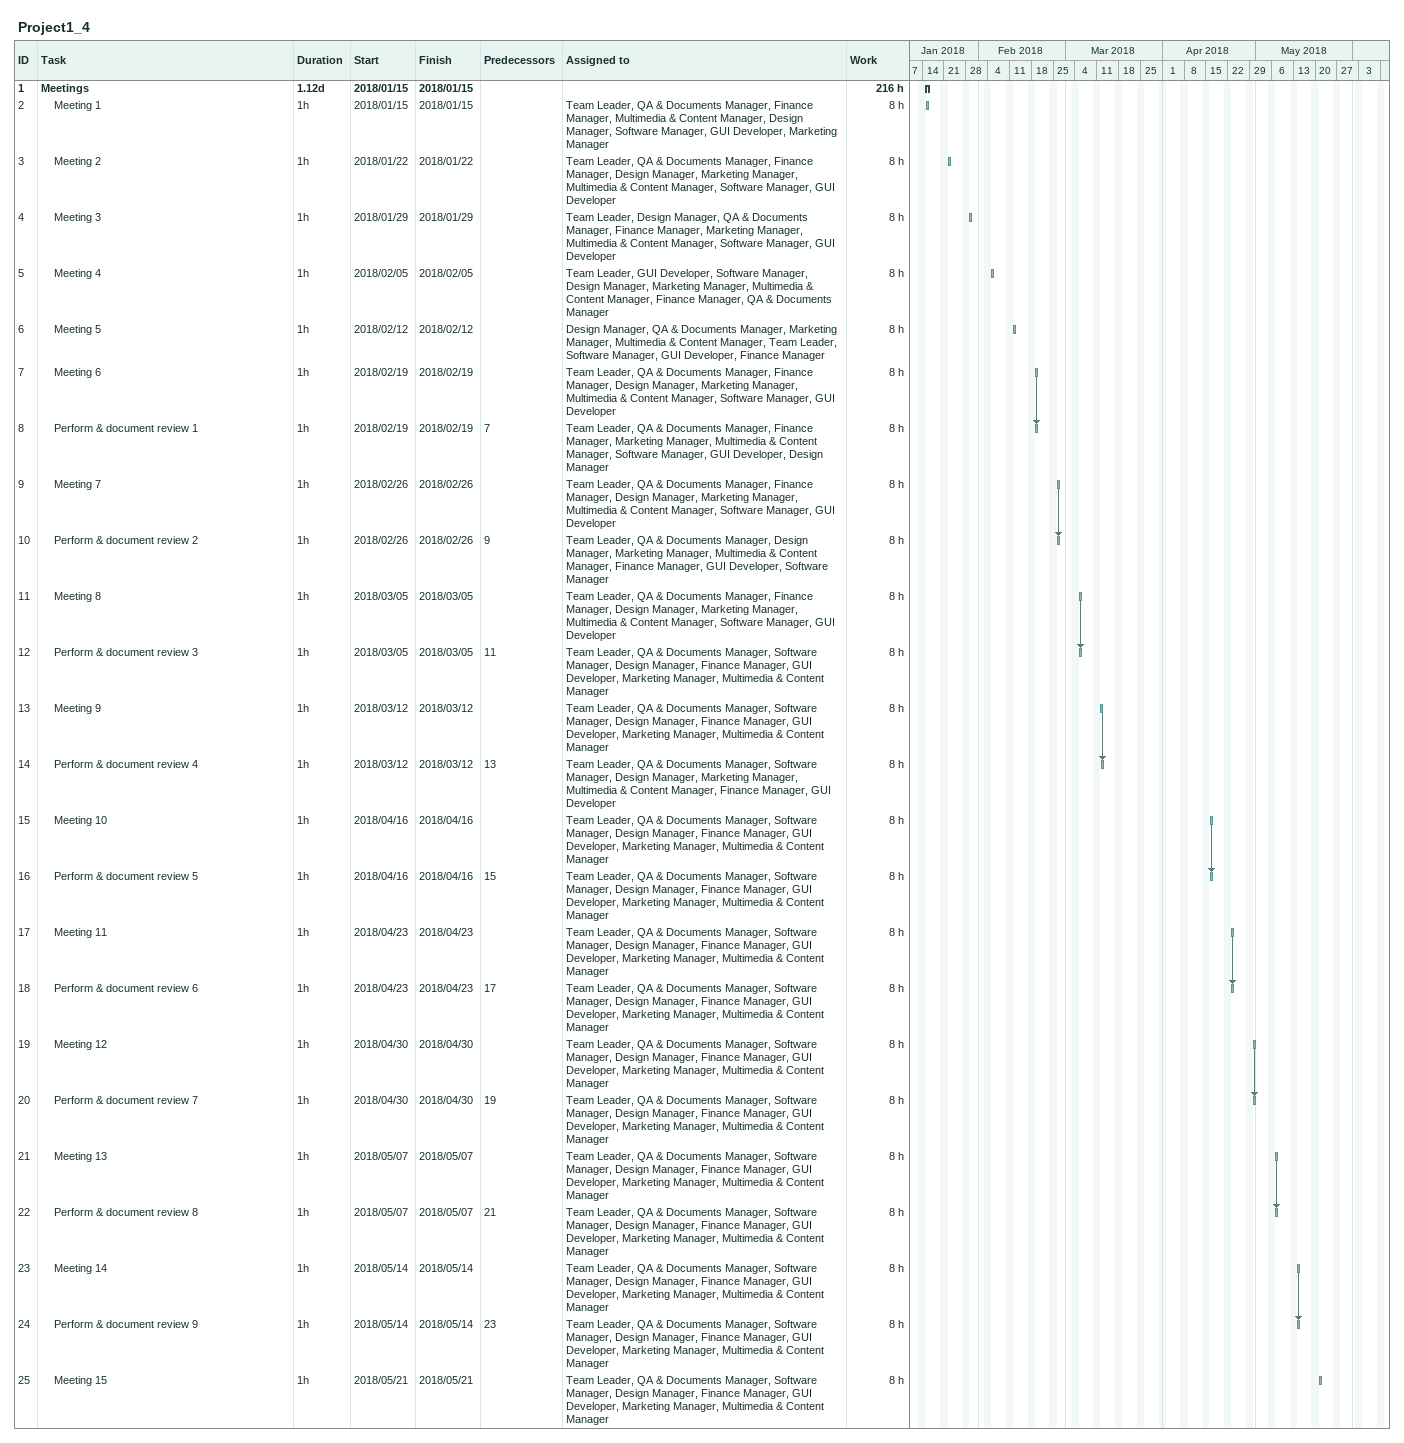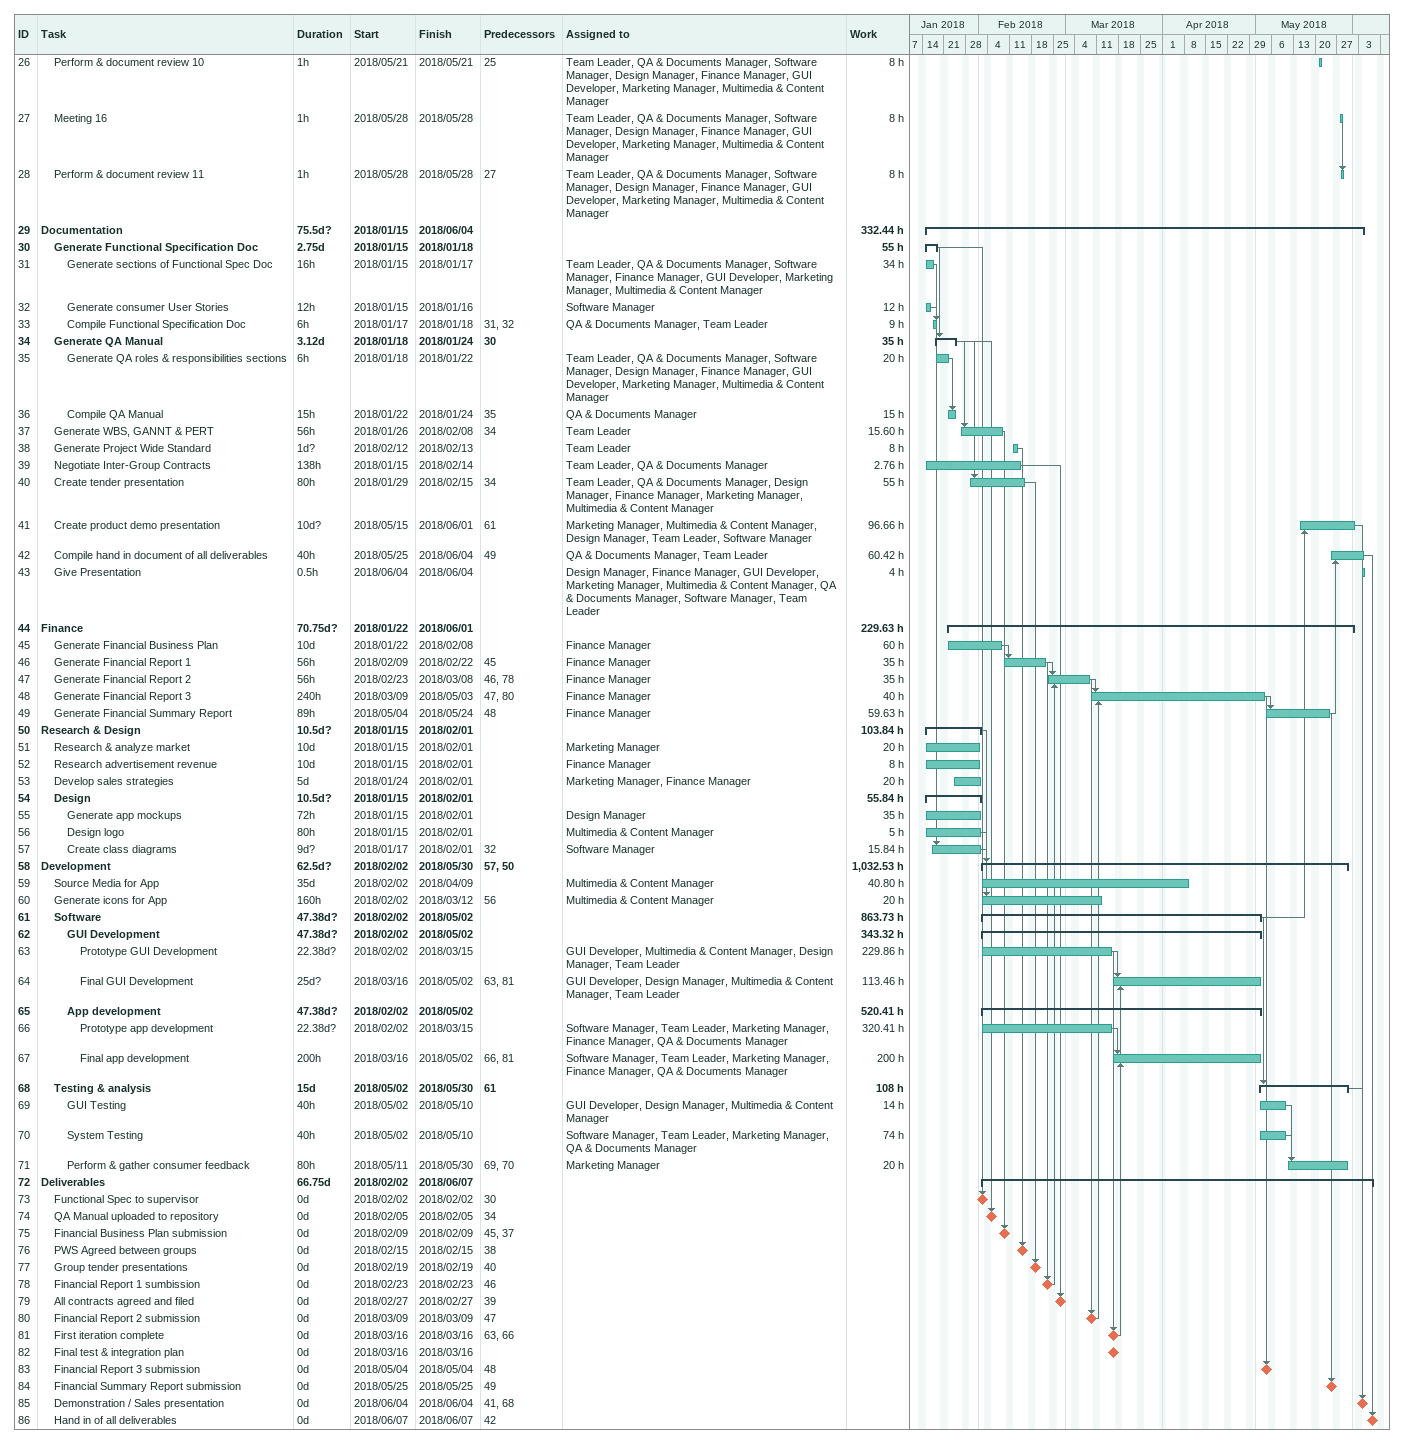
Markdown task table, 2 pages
Project1_4

| ID | Level | Task | Duration | Start | Finish | Predecessors | Resources | Work (h) |
|---|---|---|---|---|---|---|---|---|
| 1 | 1 | **Meetings** | 1.12d | 2018-01-15 | 2018-01-15 |  |  | 216 |
| 2 | 2 | Meeting 1 | 1h | 2018-01-15 | 2018-01-15 |  | Team Leader, QA & Documents Manager, Finance Manager, Multimedia & Content Manager, Design Manager, Software Manager, GUI Developer, Marketing Manager | 8 |
| 3 | 2 | Meeting 2 | 1h | 2018-01-22 | 2018-01-22 |  | Team Leader, QA & Documents Manager, Finance Manager, Design Manager, Marketing Manager, Multimedia & Content Manager, Software Manager, GUI Developer | 8 |
| 4 | 2 | Meeting 3 | 1h | 2018-01-29 | 2018-01-29 |  | Team Leader, Design Manager, QA & Documents Manager, Finance Manager, Marketing Manager, Multimedia & Content Manager, Software Manager, GUI Developer | 8 |
| 5 | 2 | Meeting 4 | 1h | 2018-02-05 | 2018-02-05 |  | Team Leader, GUI Developer, Software Manager, Design Manager, Marketing Manager, Multimedia & Content Manager, Finance Manager, QA & Documents Manager | 8 |
| 6 | 2 | Meeting 5 | 1h | 2018-02-12 | 2018-02-12 |  | Design Manager, QA & Documents Manager, Marketing Manager, Multimedia & Content Manager, Team Leader, Software Manager, GUI Developer, Finance Manager | 8 |
| 7 | 2 | Meeting 6 | 1h | 2018-02-19 | 2018-02-19 |  | Team Leader, QA & Documents Manager, Finance Manager, Design Manager, Marketing Manager, Multimedia & Content Manager, Software Manager, GUI Developer | 8 |
| 8 | 2 | Perform & document review 1 | 1h | 2018-02-19 | 2018-02-19 | 7 | Team Leader, QA & Documents Manager, Finance Manager, Marketing Manager, Multimedia & Content Manager, Software Manager, GUI Developer, Design Manager | 8 |
| 9 | 2 | Meeting 7 | 1h | 2018-02-26 | 2018-02-26 |  | Team Leader, QA & Documents Manager, Finance Manager, Design Manager, Marketing Manager, Multimedia & Content Manager, Software Manager, GUI Developer | 8 |
| 10 | 2 | Perform & document review 2 | 1h | 2018-02-26 | 2018-02-26 | 9 | Team Leader, QA & Documents Manager, Design Manager, Marketing Manager, Multimedia & Content Manager, Finance Manager, GUI Developer, Software Manager | 8 |
| 11 | 2 | Meeting 8 | 1h | 2018-03-05 | 2018-03-05 |  | Team Leader, QA & Documents Manager, Finance Manager, Design Manager, Marketing Manager, Multimedia & Content Manager, Software Manager, GUI Developer | 8 |
| 12 | 2 | Perform & document review 3 | 1h | 2018-03-05 | 2018-03-05 | 11 | Team Leader, QA & Documents Manager, Software Manager, Design Manager, Finance Manager, GUI Developer, Marketing Manager, Multimedia & Content Manager | 8 |
| 13 | 2 | Meeting 9 | 1h | 2018-03-12 | 2018-03-12 |  | Team Leader, QA & Documents Manager, Software Manager, Design Manager, Finance Manager, GUI Developer, Marketing Manager, Multimedia & Content Manager | 8 |
| 14 | 2 | Perform & document review 4 | 1h | 2018-03-12 | 2018-03-12 | 13 | Team Leader, QA & Documents Manager, Software Manager, Design Manager, Marketing Manager, Multimedia & Content Manager, Finance Manager, GUI Developer | 8 |
| 15 | 2 | Meeting 10 | 1h | 2018-04-16 | 2018-04-16 |  | Team Leader, QA & Documents Manager, Software Manager, Design Manager, Finance Manager, GUI Developer, Marketing Manager, Multimedia & Content Manager | 8 |
| 16 | 2 | Perform & document review 5 | 1h | 2018-04-16 | 2018-04-16 | 15 | Team Leader, QA & Documents Manager, Software Manager, Design Manager, Finance Manager, GUI Developer, Marketing Manager, Multimedia & Content Manager | 8 |
| 17 | 2 | Meeting 11 | 1h | 2018-04-23 | 2018-04-23 |  | Team Leader, QA & Documents Manager, Software Manager, Design Manager, Finance Manager, GUI Developer, Marketing Manager, Multimedia & Content Manager | 8 |
| 18 | 2 | Perform & document review 6 | 1h | 2018-04-23 | 2018-04-23 | 17 | Team Leader, QA & Documents Manager, Software Manager, Design Manager, Finance Manager, GUI Developer, Marketing Manager, Multimedia & Content Manager | 8 |
| 19 | 2 | Meeting 12 | 1h | 2018-04-30 | 2018-04-30 |  | Team Leader, QA & Documents Manager, Software Manager, Design Manager, Finance Manager, GUI Developer, Marketing Manager, Multimedia & Content Manager | 8 |
| 20 | 2 | Perform & document review 7 | 1h | 2018-04-30 | 2018-04-30 | 19 | Team Leader, QA & Documents Manager, Software Manager, Design Manager, Finance Manager, GUI Developer, Marketing Manager, Multimedia & Content Manager | 8 |
| 21 | 2 | Meeting 13 | 1h | 2018-05-07 | 2018-05-07 |  | Team Leader, QA & Documents Manager, Software Manager, Design Manager, Finance Manager, GUI Developer, Marketing Manager, Multimedia & Content Manager | 8 |
| 22 | 2 | Perform & document review 8 | 1h | 2018-05-07 | 2018-05-07 | 21 | Team Leader, QA & Documents Manager, Software Manager, Design Manager, Finance Manager, GUI Developer, Marketing Manager, Multimedia & Content Manager | 8 |
| 23 | 2 | Meeting 14 | 1h | 2018-05-14 | 2018-05-14 |  | Team Leader, QA & Documents Manager, Software Manager, Design Manager, Finance Manager, GUI Developer, Marketing Manager, Multimedia & Content Manager | 8 |
| 24 | 2 | Perform & document review 9 | 1h | 2018-05-14 | 2018-05-14 | 23 | Team Leader, QA & Documents Manager, Software Manager, Design Manager, Finance Manager, GUI Developer, Marketing Manager, Multimedia & Content Manager | 8 |
| 25 | 2 | Meeting 15 | 1h | 2018-05-21 | 2018-05-21 |  | Team Leader, QA & Documents Manager, Software Manager, Design Manager, Finance Manager, GUI Developer, Marketing Manager, Multimedia & Content Manager | 8 |
| 26 | 2 | Perform & document review 10 | 1h | 2018-05-21 | 2018-05-21 | 25 | Team Leader, QA & Documents Manager, Software Manager, Design Manager, Finance Manager, GUI Developer, Marketing Manager, Multimedia & Content Manager | 8 |
| 27 | 2 | Meeting 16 | 1h | 2018-05-28 | 2018-05-28 |  | Team Leader, QA & Documents Manager, Software Manager, Design Manager, Finance Manager, GUI Developer, Marketing Manager, Multimedia & Content Manager | 8 |
| 28 | 2 | Perform & document review 11 | 1h | 2018-05-28 | 2018-05-28 | 27 | Team Leader, QA & Documents Manager, Software Manager, Design Manager, Finance Manager, GUI Developer, Marketing Manager, Multimedia & Content Manager | 8 |
| 29 | 1 | **Documentation** | 75.5d? | 2018-01-15 | 2018-06-04 |  |  | 332.44 |
| 30 | 2 | **Generate Functional Specification Doc** | 2.75d | 2018-01-15 | 2018-01-18 |  |  | 55 |
| 31 | 3 | Generate sections of Functional Spec Doc | 16h | 2018-01-15 | 2018-01-17 |  | Team Leader, QA & Documents Manager, Software Manager, Finance Manager, GUI Developer, Marketing Manager, Multimedia & Content Manager | 34 |
| 32 | 3 | Generate consumer User Stories | 12h | 2018-01-15 | 2018-01-16 |  | Software Manager | 12 |
| 33 | 3 | Compile Functional Specification Doc | 6h | 2018-01-17 | 2018-01-18 | 31, 32 | QA & Documents Manager, Team Leader | 9 |
| 34 | 2 | **Generate QA Manual** | 3.12d | 2018-01-18 | 2018-01-24 | 30 |  | 35 |
| 35 | 3 | Generate QA roles & responsibilities sections | 6h | 2018-01-18 | 2018-01-22 |  | Team Leader, QA & Documents Manager, Software Manager, Design Manager, Finance Manager, GUI Developer, Marketing Manager, Multimedia & Content Manager | 20 |
| 36 | 3 | Compile QA Manual | 15h | 2018-01-22 | 2018-01-24 | 35 | QA & Documents Manager | 15 |
| 37 | 2 | Generate WBS, GANNT & PERT | 56h | 2018-01-26 | 2018-02-08 | 34 | Team Leader | 15.60 |
| 38 | 2 | Generate Project Wide Standard | 1d? | 2018-02-12 | 2018-02-13 |  | Team Leader | 8 |
| 39 | 2 | Negotiate Inter-Group Contracts | 138h | 2018-01-15 | 2018-02-14 |  | Team Leader, QA & Documents Manager | 2.76 |
| 40 | 2 | Create tender presentation | 80h | 2018-01-29 | 2018-02-15 | 34 | Team Leader, QA & Documents Manager, Design Manager, Finance Manager, Marketing Manager, Multimedia & Content Manager | 55 |
| 41 | 2 | Create product demo presentation | 10d? | 2018-05-15 | 2018-06-01 | 61 | Marketing Manager, Multimedia & Content Manager, Design Manager, Team Leader, Software Manager | 96.66 |
| 42 | 2 | Compile hand in document of all deliverables | 40h | 2018-05-25 | 2018-06-04 | 49 | QA & Documents Manager, Team Leader | 60.42 |
| 43 | 2 | Give Presentation | 0.5h | 2018-06-04 | 2018-06-04 |  | Design Manager, Finance Manager, GUI Developer, Marketing Manager, Multimedia & Content Manager, QA & Documents Manager, Software Manager, Team Leader | 4 |
| 44 | 1 | **Finance** | 70.75d? | 2018-01-22 | 2018-06-01 |  |  | 229.63 |
| 45 | 2 | Generate Financial Business Plan | 10d | 2018-01-22 | 2018-02-08 |  | Finance Manager | 60 |
| 46 | 2 | Generate Financial Report 1 | 56h | 2018-02-09 | 2018-02-22 | 45 | Finance Manager | 35 |
| 47 | 2 | Generate Financial Report 2 | 56h | 2018-02-23 | 2018-03-08 | 46, 78 | Finance Manager | 35 |
| 48 | 2 | Generate Financial Report 3 | 240h | 2018-03-09 | 2018-05-03 | 47, 80 | Finance Manager | 40 |
| 49 | 2 | Generate Financial Summary Report | 89h | 2018-05-04 | 2018-05-24 | 48 | Finance Manager | 59.63 |
| 50 | 1 | **Research & Design** | 10.5d? | 2018-01-15 | 2018-02-01 |  |  | 103.84 |
| 51 | 2 | Research & analyze market | 10d | 2018-01-15 | 2018-02-01 |  | Marketing Manager | 20 |
| 52 | 2 | Research advertisement revenue | 10d | 2018-01-15 | 2018-02-01 |  | Finance Manager | 8 |
| 53 | 2 | Develop sales strategies | 5d | 2018-01-24 | 2018-02-01 |  | Marketing Manager, Finance Manager | 20 |
| 54 | 2 | **Design** | 10.5d? | 2018-01-15 | 2018-02-01 |  |  | 55.84 |
| 55 | 3 | Generate app mockups | 72h | 2018-01-15 | 2018-02-01 |  | Design Manager | 35 |
| 56 | 3 | Design logo | 80h | 2018-01-15 | 2018-02-01 |  | Multimedia & Content Manager | 5 |
| 57 | 3 | Create class diagrams | 9d? | 2018-01-17 | 2018-02-01 | 32 | Software Manager | 15.84 |
| 58 | 1 | **Development** | 62.5d? | 2018-02-02 | 2018-05-30 | 57, 50 |  | 1032.53 |
| 59 | 2 | Source Media for App | 35d | 2018-02-02 | 2018-04-09 |  | Multimedia & Content Manager | 40.80 |
| 60 | 2 | Generate icons for App | 160h | 2018-02-02 | 2018-03-12 | 56 | Multimedia & Content Manager | 20 |
| 61 | 2 | **Software** | 47.38d? | 2018-02-02 | 2018-05-02 |  |  | 863.73 |
| 62 | 3 | **GUI Development** | 47.38d? | 2018-02-02 | 2018-05-02 |  |  | 343.32 |
| 63 | 4 | Prototype GUI Development | 22.38d? | 2018-02-02 | 2018-03-15 |  | GUI Developer, Multimedia & Content Manager, Design Manager, Team Leader | 229.86 |
| 64 | 4 | Final GUI Development | 25d? | 2018-03-16 | 2018-05-02 | 63, 81 | GUI Developer, Design Manager, Multimedia & Content Manager, Team Leader | 113.46 |
| 65 | 3 | **App development** | 47.38d? | 2018-02-02 | 2018-05-02 |  |  | 520.41 |
| 66 | 4 | Prototype app development | 22.38d? | 2018-02-02 | 2018-03-15 |  | Software Manager, Team Leader, Marketing Manager, Finance Manager, QA & Documents Manager | 320.41 |
| 67 | 4 | Final app development | 200h | 2018-03-16 | 2018-05-02 | 66, 81 | Software Manager, Team Leader, Marketing Manager, Finance Manager, QA & Documents Manager | 200 |
| 68 | 2 | **Testing & analysis** | 15d | 2018-05-02 | 2018-05-30 | 61 |  | 108 |
| 69 | 3 | GUI Testing | 40h | 2018-05-02 | 2018-05-10 |  | GUI Developer, Design Manager, Multimedia & Content Manager | 14 |
| 70 | 3 | System Testing | 40h | 2018-05-02 | 2018-05-10 |  | Software Manager, Team Leader, Marketing Manager, QA & Documents Manager | 74 |
| 71 | 3 | Perform & gather consumer feedback | 80h | 2018-05-11 | 2018-05-30 | 69, 70 | Marketing Manager | 20 |
| 72 | 1 | **Deliverables** | 66.75d | 2018-02-02 | 2018-06-07 |  |  |  |
| 73 | 2 | Functional Spec to supervisor | 0d | 2018-02-02 | 2018-02-02 | 30 |  |  |
| 74 | 2 | QA Manual uploaded to repository | 0d | 2018-02-05 | 2018-02-05 | 34 |  |  |
| 75 | 2 | Financial Business Plan submission | 0d | 2018-02-09 | 2018-02-09 | 45, 37 |  |  |
| 76 | 2 | PWS Agreed between groups | 0d | 2018-02-15 | 2018-02-15 | 38 |  |  |
| 77 | 2 | Group tender presentations | 0d | 2018-02-19 | 2018-02-19 | 40 |  |  |
| 78 | 2 | Financial Report 1 sumbission | 0d | 2018-02-23 | 2018-02-23 | 46 |  |  |
| 79 | 2 | All contracts agreed and filed | 0d | 2018-02-27 | 2018-02-27 | 39 |  |  |
| 80 | 2 | Financial Report 2 submission | 0d | 2018-03-09 | 2018-03-09 | 47 |  |  |
| 81 | 2 | First iteration complete | 0d | 2018-03-16 | 2018-03-16 | 63, 66 |  |  |
| 82 | 2 | Final test & integration plan | 0d | 2018-03-16 | 2018-03-16 |  |  |  |
| 83 | 2 | Financial Report 3 submission | 0d | 2018-05-04 | 2018-05-04 | 48 |  |  |
| 84 | 2 | Financial Summary Report submission | 0d | 2018-05-25 | 2018-05-25 | 49 |  |  |
| 85 | 2 | Demonstration / Sales presentation | 0d | 2018-06-04 | 2018-06-04 | 41, 68 |  |  |
| 86 | 2 | Hand in of all deliverables | 0d | 2018-06-07 | 2018-06-07 | 42 |  |  |
